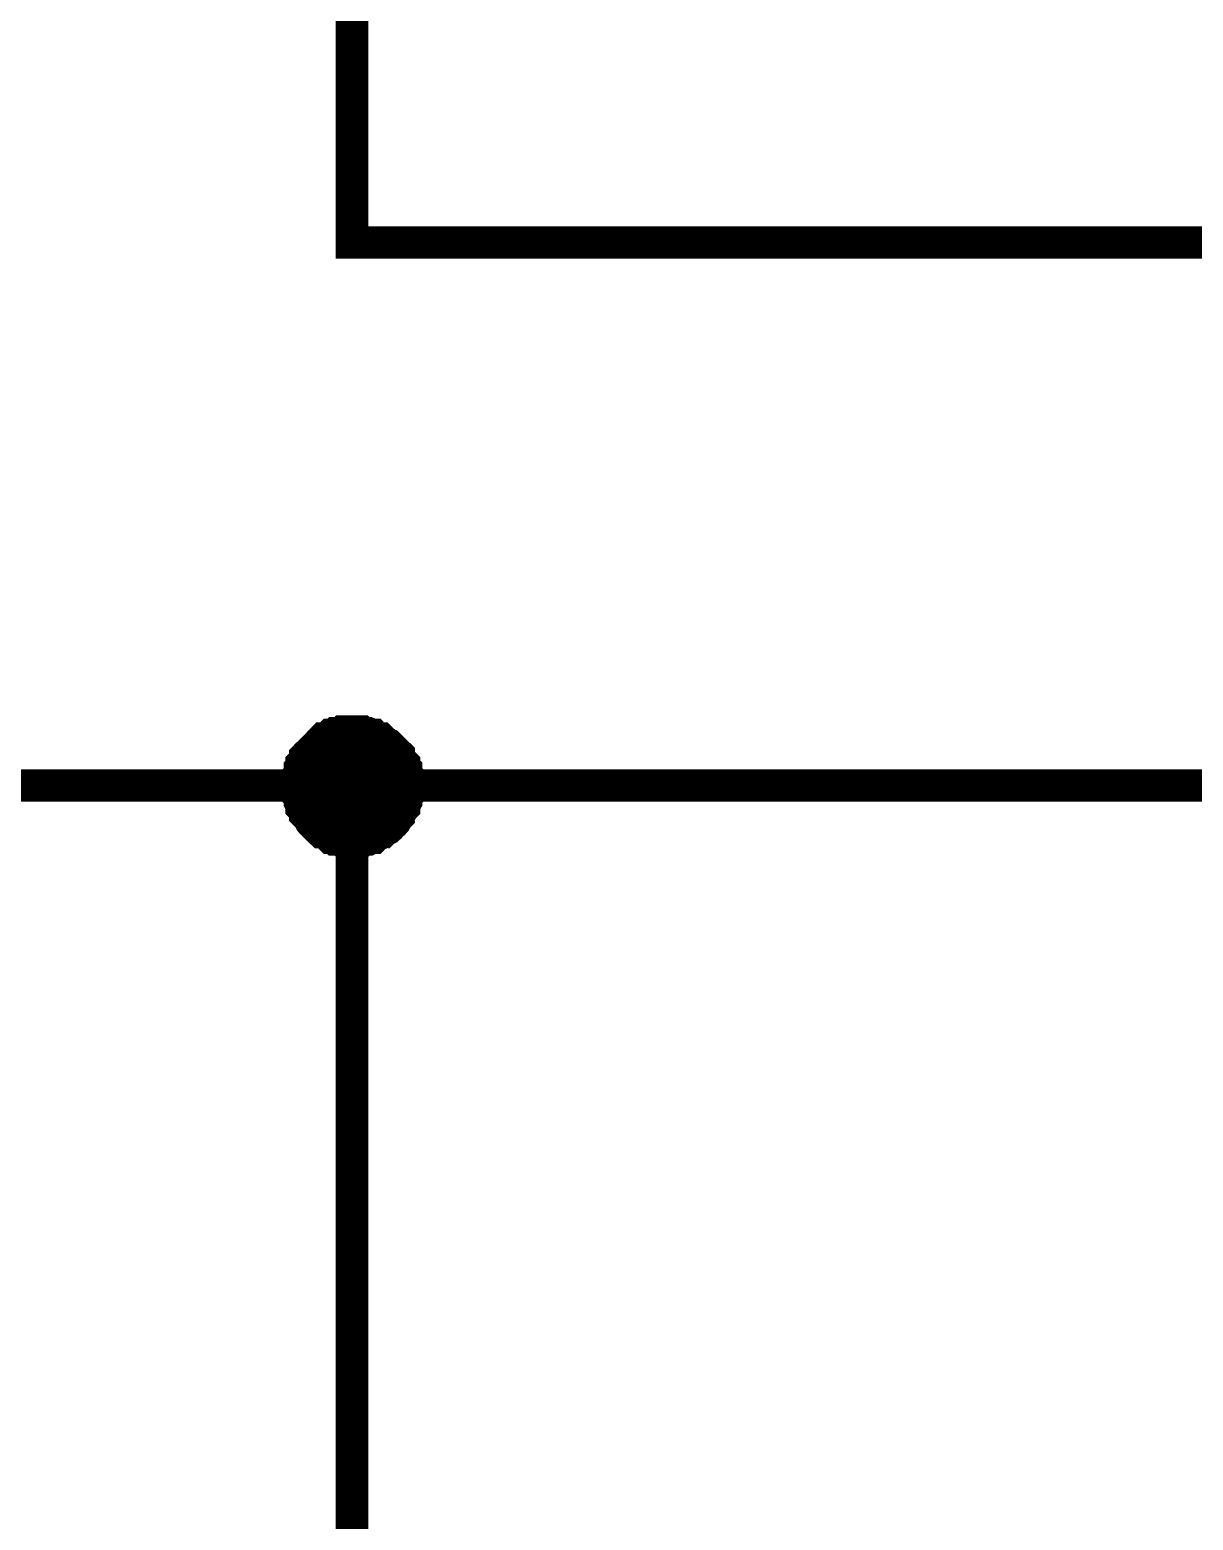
# Model space of a CAD drawing. Header units: millimetres. Extents: x -2024 to 917, y -725 to 13.
# Drawn here: x 349.16 to 359.88, y -193.05 to -179.33 of the extents above; entities that cross this region are included whole.
import ezdxf

# ---------------------------------------------------------------- set-up
doc = ezdxf.new("R2010")
doc.units = ezdxf.units.MM
doc.layers.add('Sheet', color=255, linetype='Continuous')

msp = doc.modelspace()

# ---------------------------------------------------------------- linework, layer by layer
at = {"layer": 'Sheet'}
for points, const_width in [([(359.629, -181.285), (352.131, -181.285), (352.131, -171.283), (352.131, -141.295)], 0.3), ([(362.128, -181.285), (359.629, -181.285)], 0.3), ([(351.635, -186.286), (351.635, -186.253), (351.635, -186.236), (351.635, -186.203), (351.651, -186.186), (351.651, -186.153), (351.651, -186.137), (351.668, -186.12), (351.668, -186.087), (351.684, -186.071), (351.701, -186.054), (351.701, -186.021), (351.717, -186.004), (351.734, -185.988), (351.751, -185.971), (351.767, -185.955), (351.784, -185.938), (351.8, -185.922), (351.817, -185.905), (351.833, -185.888), (351.85, -185.872), (351.866, -185.855), (351.9, -185.855), (351.916, -185.839), (351.933, -185.822), (351.966, -185.822), (351.982, -185.806), (351.999, -185.806), (352.032, -185.806), (352.049, -185.789), (352.082, -185.789), (352.098, -185.789), (352.131, -185.789)], 0.3), ([(351.635, -186.286), (351.635, -186.253), (351.635, -186.236), (351.635, -186.203), (351.651, -186.186), (351.651, -186.153), (351.651, -186.137), (351.668, -186.12), (351.668, -186.087), (351.684, -186.071), (351.701, -186.054), (351.701, -186.021), (351.717, -186.004), (351.734, -185.988), (351.751, -185.971), (351.767, -185.955), (351.784, -185.938), (351.8, -185.922), (351.817, -185.905), (351.833, -185.888), (351.85, -185.872), (351.866, -185.855), (351.9, -185.855), (351.916, -185.839), (351.933, -185.822), (351.966, -185.822), (351.982, -185.806), (351.999, -185.806), (352.032, -185.806), (352.049, -185.789), (352.082, -185.789), (352.098, -185.789), (352.131, -185.789)], 0.3), ([(351.635, -186.286), (351.635, -186.253), (351.635, -186.236), (351.635, -186.203), (351.651, -186.186), (351.651, -186.153), (351.651, -186.137), (351.668, -186.12), (351.668, -186.087), (351.684, -186.071), (351.701, -186.054), (351.701, -186.021), (351.717, -186.004), (351.734, -185.988), (351.751, -185.971), (351.767, -185.955), (351.784, -185.938), (351.8, -185.922), (351.817, -185.905), (351.833, -185.888), (351.85, -185.872), (351.866, -185.855), (351.9, -185.855), (351.916, -185.839), (351.933, -185.822), (351.966, -185.822), (351.982, -185.806), (351.999, -185.806), (352.032, -185.806), (352.049, -185.789), (352.082, -185.789), (352.098, -185.789), (352.131, -185.789)], 0.3), ([(351.635, -186.286), (351.635, -186.253), (351.635, -186.236), (351.635, -186.203), (351.651, -186.186), (351.651, -186.153), (351.651, -186.137), (351.668, -186.12), (351.668, -186.087), (351.684, -186.071), (351.701, -186.054), (351.701, -186.021), (351.717, -186.004), (351.734, -185.988), (351.751, -185.971), (351.767, -185.955), (351.784, -185.938), (351.8, -185.922), (351.817, -185.905), (351.833, -185.888), (351.85, -185.872), (351.866, -185.855), (351.9, -185.855), (351.916, -185.839), (351.933, -185.822), (351.966, -185.822), (351.982, -185.806), (351.999, -185.806), (352.032, -185.806), (352.049, -185.789), (352.082, -185.789), (352.098, -185.789), (352.131, -185.789)], 0.3), ([(352.131, -185.789), (352.131, -185.789)], 0.3), ([(352.131, -185.789), (352.164, -185.789), (352.181, -185.789), (352.214, -185.789), (352.231, -185.806), (352.264, -185.806), (352.28, -185.806), (352.313, -185.822), (352.33, -185.822), (352.346, -185.839), (352.38, -185.855), (352.396, -185.855), (352.413, -185.872), (352.429, -185.888), (352.462, -185.905), (352.479, -185.922), (352.495, -185.938), (352.512, -185.955), (352.528, -185.971), (352.545, -185.988), (352.562, -186.004), (352.562, -186.021), (352.578, -186.054), (352.595, -186.071), (352.611, -186.087), (352.611, -186.12), (352.628, -186.137), (352.628, -186.153), (352.628, -186.186), (352.644, -186.203), (352.644, -186.236), (352.644, -186.253), (352.644, -186.286)], 0.3), ([(352.131, -185.789), (352.131, -185.789)], 0.3), ([(352.131, -185.789), (352.164, -185.789), (352.181, -185.789), (352.214, -185.789), (352.231, -185.806), (352.264, -185.806), (352.28, -185.806), (352.313, -185.822), (352.33, -185.822), (352.346, -185.839), (352.38, -185.855), (352.396, -185.855), (352.413, -185.872), (352.429, -185.888), (352.462, -185.905), (352.479, -185.922), (352.495, -185.938), (352.512, -185.955), (352.528, -185.971), (352.545, -185.988), (352.562, -186.004), (352.562, -186.021), (352.578, -186.054), (352.595, -186.071), (352.611, -186.087), (352.611, -186.12), (352.628, -186.137), (352.628, -186.153), (352.628, -186.186), (352.644, -186.203), (352.644, -186.236), (352.644, -186.253), (352.644, -186.286)], 0.3), ([(352.131, -185.789), (352.131, -185.789)], 0.3), ([(352.131, -185.789), (352.164, -185.789), (352.181, -185.789), (352.214, -185.789), (352.231, -185.806), (352.264, -185.806), (352.28, -185.806), (352.313, -185.822), (352.33, -185.822), (352.346, -185.839), (352.38, -185.855), (352.396, -185.855), (352.413, -185.872), (352.429, -185.888), (352.462, -185.905), (352.479, -185.922), (352.495, -185.938), (352.512, -185.955), (352.528, -185.971), (352.545, -185.988), (352.562, -186.004), (352.562, -186.021), (352.578, -186.054), (352.595, -186.071), (352.611, -186.087), (352.611, -186.12), (352.628, -186.137), (352.628, -186.153), (352.628, -186.186), (352.644, -186.203), (352.644, -186.236), (352.644, -186.253), (352.644, -186.286)], 0.3), ([(352.131, -185.789), (352.131, -185.789)], 0.3), ([(352.131, -185.789), (352.164, -185.789), (352.181, -185.789), (352.214, -185.789), (352.231, -185.806), (352.264, -185.806), (352.28, -185.806), (352.313, -185.822), (352.33, -185.822), (352.346, -185.839), (352.38, -185.855), (352.396, -185.855), (352.413, -185.872), (352.429, -185.888), (352.462, -185.905), (352.479, -185.922), (352.495, -185.938), (352.512, -185.955), (352.528, -185.971), (352.545, -185.988), (352.562, -186.004), (352.562, -186.021), (352.578, -186.054), (352.595, -186.071), (352.611, -186.087), (352.611, -186.12), (352.628, -186.137), (352.628, -186.153), (352.628, -186.186), (352.644, -186.203), (352.644, -186.236), (352.644, -186.253), (352.644, -186.286)], 0.3), ([(351.635, -186.286), (351.635, -186.253), (351.635, -186.236), (351.635, -186.203), (351.651, -186.186), (351.651, -186.153), (351.651, -186.137), (351.668, -186.12), (351.668, -186.087), (351.684, -186.071), (351.701, -186.054), (351.701, -186.021), (351.717, -186.004), (351.734, -185.988), (351.751, -185.971), (351.767, -185.955), (351.784, -185.938), (351.8, -185.922), (351.817, -185.905), (351.833, -185.888), (351.85, -185.872), (351.866, -185.855), (351.9, -185.855), (351.916, -185.839), (351.933, -185.822), (351.966, -185.822), (351.982, -185.806), (351.999, -185.806), (352.032, -185.806), (352.049, -185.789), (352.082, -185.789), (352.098, -185.789), (352.131, -185.789)], 0.0991), ([(351.635, -186.286), (351.635, -186.253), (351.635, -186.236), (351.635, -186.203), (351.651, -186.186), (351.651, -186.153), (351.651, -186.137), (351.668, -186.12), (351.668, -186.087), (351.684, -186.071), (351.701, -186.054), (351.701, -186.021), (351.717, -186.004), (351.734, -185.988), (351.751, -185.971), (351.767, -185.955), (351.784, -185.938), (351.8, -185.922), (351.817, -185.905), (351.833, -185.888), (351.85, -185.872), (351.866, -185.855), (351.9, -185.855), (351.916, -185.839), (351.933, -185.822), (351.966, -185.822), (351.982, -185.806), (351.999, -185.806), (352.032, -185.806), (352.049, -185.789), (352.082, -185.789), (352.098, -185.789), (352.131, -185.789)], 0.0991), ([(351.635, -186.286), (351.635, -186.253), (351.635, -186.236), (351.635, -186.203), (351.651, -186.186), (351.651, -186.153), (351.651, -186.137), (351.668, -186.12), (351.668, -186.087), (351.684, -186.071), (351.701, -186.054), (351.701, -186.021), (351.717, -186.004), (351.734, -185.988), (351.751, -185.971), (351.767, -185.955), (351.784, -185.938), (351.8, -185.922), (351.817, -185.905), (351.833, -185.888), (351.85, -185.872), (351.866, -185.855), (351.9, -185.855), (351.916, -185.839), (351.933, -185.822), (351.966, -185.822), (351.982, -185.806), (351.999, -185.806), (352.032, -185.806), (352.049, -185.789), (352.082, -185.789), (352.098, -185.789), (352.131, -185.789)], 0.0991), ([(351.635, -186.286), (351.635, -186.253), (351.635, -186.236), (351.635, -186.203), (351.651, -186.186), (351.651, -186.153), (351.651, -186.137), (351.668, -186.12), (351.668, -186.087), (351.684, -186.071), (351.701, -186.054), (351.701, -186.021), (351.717, -186.004), (351.734, -185.988), (351.751, -185.971), (351.767, -185.955), (351.784, -185.938), (351.8, -185.922), (351.817, -185.905), (351.833, -185.888), (351.85, -185.872), (351.866, -185.855), (351.9, -185.855), (351.916, -185.839), (351.933, -185.822), (351.966, -185.822), (351.982, -185.806), (351.999, -185.806), (352.032, -185.806), (352.049, -185.789), (352.082, -185.789), (352.098, -185.789), (352.131, -185.789)], 0.0991), ([(352.131, -185.789), (352.131, -185.789)], 0.0991), ([(352.131, -185.789), (352.164, -185.789), (352.181, -185.789), (352.214, -185.789), (352.231, -185.806), (352.264, -185.806), (352.28, -185.806), (352.313, -185.822), (352.33, -185.822), (352.346, -185.839), (352.38, -185.855), (352.396, -185.855), (352.413, -185.872), (352.429, -185.888), (352.462, -185.905), (352.479, -185.922), (352.495, -185.938), (352.512, -185.955), (352.528, -185.971), (352.545, -185.988), (352.562, -186.004), (352.562, -186.021), (352.578, -186.054), (352.595, -186.071), (352.611, -186.087), (352.611, -186.12), (352.628, -186.137), (352.628, -186.153), (352.628, -186.186), (352.644, -186.203), (352.644, -186.236), (352.644, -186.253), (352.644, -186.286)], 0.0991), ([(352.131, -185.789), (352.131, -185.789)], 0.0991), ([(352.131, -185.789), (352.164, -185.789), (352.181, -185.789), (352.214, -185.789), (352.231, -185.806), (352.264, -185.806), (352.28, -185.806), (352.313, -185.822), (352.33, -185.822), (352.346, -185.839), (352.38, -185.855), (352.396, -185.855), (352.413, -185.872), (352.429, -185.888), (352.462, -185.905), (352.479, -185.922), (352.495, -185.938), (352.512, -185.955), (352.528, -185.971), (352.545, -185.988), (352.562, -186.004), (352.562, -186.021), (352.578, -186.054), (352.595, -186.071), (352.611, -186.087), (352.611, -186.12), (352.628, -186.137), (352.628, -186.153), (352.628, -186.186), (352.644, -186.203), (352.644, -186.236), (352.644, -186.253), (352.644, -186.286)], 0.0991), ([(352.131, -185.789), (352.131, -185.789)], 0.0991), ([(352.131, -185.789), (352.164, -185.789), (352.181, -185.789), (352.214, -185.789), (352.231, -185.806), (352.264, -185.806), (352.28, -185.806), (352.313, -185.822), (352.33, -185.822), (352.346, -185.839), (352.38, -185.855), (352.396, -185.855), (352.413, -185.872), (352.429, -185.888), (352.462, -185.905), (352.479, -185.922), (352.495, -185.938), (352.512, -185.955), (352.528, -185.971), (352.545, -185.988), (352.562, -186.004), (352.562, -186.021), (352.578, -186.054), (352.595, -186.071), (352.611, -186.087), (352.611, -186.12), (352.628, -186.137), (352.628, -186.153), (352.628, -186.186), (352.644, -186.203), (352.644, -186.236), (352.644, -186.253), (352.644, -186.286)], 0.0991), ([(352.131, -185.789), (352.131, -185.789)], 0.0991), ([(352.131, -185.789), (352.164, -185.789), (352.181, -185.789), (352.214, -185.789), (352.231, -185.806), (352.264, -185.806), (352.28, -185.806), (352.313, -185.822), (352.33, -185.822), (352.346, -185.839), (352.38, -185.855), (352.396, -185.855), (352.413, -185.872), (352.429, -185.888), (352.462, -185.905), (352.479, -185.922), (352.495, -185.938), (352.512, -185.955), (352.528, -185.971), (352.545, -185.988), (352.562, -186.004), (352.562, -186.021), (352.578, -186.054), (352.595, -186.071), (352.611, -186.087), (352.611, -186.12), (352.628, -186.137), (352.628, -186.153), (352.628, -186.186), (352.644, -186.203), (352.644, -186.236), (352.644, -186.253), (352.644, -186.286)], 0.0991), ([(337.136, -186.286), (352.131, -186.286)], 0.3), ([(352.131, -186.799), (352.098, -186.799), (352.082, -186.799), (352.049, -186.799), (352.032, -186.783), (351.999, -186.783), (351.982, -186.783), (351.966, -186.766), (351.933, -186.766), (351.916, -186.749), (351.9, -186.733), (351.866, -186.716), (351.85, -186.716), (351.833, -186.7), (351.817, -186.683), (351.8, -186.667), (351.784, -186.65), (351.767, -186.634), (351.751, -186.617), (351.734, -186.584), (351.717, -186.567), (351.701, -186.551), (351.701, -186.534), (351.684, -186.501), (351.668, -186.485), (351.668, -186.468), (351.651, -186.435), (351.651, -186.418), (351.651, -186.385), (351.635, -186.369), (351.635, -186.335), (351.635, -186.319), (351.635, -186.286)], 0.3), ([(351.635, -186.286), (351.635, -186.286)], 0.3), ([(352.131, -186.799), (352.098, -186.799), (352.082, -186.799), (352.049, -186.799), (352.032, -186.783), (351.999, -186.783), (351.982, -186.783), (351.966, -186.766), (351.933, -186.766), (351.916, -186.749), (351.9, -186.733), (351.866, -186.716), (351.85, -186.716), (351.833, -186.7), (351.817, -186.683), (351.8, -186.667), (351.784, -186.65), (351.767, -186.634), (351.751, -186.617), (351.734, -186.584), (351.717, -186.567), (351.701, -186.551), (351.701, -186.534), (351.684, -186.501), (351.668, -186.485), (351.668, -186.468), (351.651, -186.435), (351.651, -186.418), (351.651, -186.385), (351.635, -186.369), (351.635, -186.335), (351.635, -186.319), (351.635, -186.286)], 0.3), ([(351.635, -186.286), (351.635, -186.286)], 0.3), ([(352.131, -186.799), (352.098, -186.799), (352.082, -186.799), (352.049, -186.799), (352.032, -186.783), (351.999, -186.783), (351.982, -186.783), (351.966, -186.766), (351.933, -186.766), (351.916, -186.749), (351.9, -186.733), (351.866, -186.716), (351.85, -186.716), (351.833, -186.7), (351.817, -186.683), (351.8, -186.667), (351.784, -186.65), (351.767, -186.634), (351.751, -186.617), (351.734, -186.584), (351.717, -186.567), (351.701, -186.551), (351.701, -186.534), (351.684, -186.501), (351.668, -186.485), (351.668, -186.468), (351.651, -186.435), (351.651, -186.418), (351.651, -186.385), (351.635, -186.369), (351.635, -186.335), (351.635, -186.319), (351.635, -186.286)], 0.3), ([(351.635, -186.286), (351.635, -186.286)], 0.3), ([(352.131, -186.799), (352.098, -186.799), (352.082, -186.799), (352.049, -186.799), (352.032, -186.783), (351.999, -186.783), (351.982, -186.783), (351.966, -186.766), (351.933, -186.766), (351.916, -186.749), (351.9, -186.733), (351.866, -186.716), (351.85, -186.716), (351.833, -186.7), (351.817, -186.683), (351.8, -186.667), (351.784, -186.65), (351.767, -186.634), (351.751, -186.617), (351.734, -186.584), (351.717, -186.567), (351.701, -186.551), (351.701, -186.534), (351.684, -186.501), (351.668, -186.485), (351.668, -186.468), (351.651, -186.435), (351.651, -186.418), (351.651, -186.385), (351.635, -186.369), (351.635, -186.335), (351.635, -186.319), (351.635, -186.286)], 0.3), ([(351.635, -186.286), (351.635, -186.286)], 0.3), ([(352.131, -186.799), (352.098, -186.799), (352.082, -186.799), (352.049, -186.799), (352.032, -186.783), (351.999, -186.783), (351.982, -186.783), (351.966, -186.766), (351.933, -186.766), (351.916, -186.749), (351.9, -186.733), (351.866, -186.716), (351.85, -186.716), (351.833, -186.7), (351.817, -186.683), (351.8, -186.667), (351.784, -186.65), (351.767, -186.634), (351.751, -186.617), (351.734, -186.584), (351.717, -186.567), (351.701, -186.551), (351.701, -186.534), (351.684, -186.501), (351.668, -186.485), (351.668, -186.468), (351.651, -186.435), (351.651, -186.418), (351.651, -186.385), (351.635, -186.369), (351.635, -186.335), (351.635, -186.319), (351.635, -186.286)], 0.0991), ([(351.635, -186.286), (351.635, -186.286)], 0.0991), ([(352.131, -186.799), (352.098, -186.799), (352.082, -186.799), (352.049, -186.799), (352.032, -186.783), (351.999, -186.783), (351.982, -186.783), (351.966, -186.766), (351.933, -186.766), (351.916, -186.749), (351.9, -186.733), (351.866, -186.716), (351.85, -186.716), (351.833, -186.7), (351.817, -186.683), (351.8, -186.667), (351.784, -186.65), (351.767, -186.634), (351.751, -186.617), (351.734, -186.584), (351.717, -186.567), (351.701, -186.551), (351.701, -186.534), (351.684, -186.501), (351.668, -186.485), (351.668, -186.468), (351.651, -186.435), (351.651, -186.418), (351.651, -186.385), (351.635, -186.369), (351.635, -186.335), (351.635, -186.319), (351.635, -186.286)], 0.0991), ([(351.635, -186.286), (351.635, -186.286)], 0.0991), ([(352.131, -186.799), (352.098, -186.799), (352.082, -186.799), (352.049, -186.799), (352.032, -186.783), (351.999, -186.783), (351.982, -186.783), (351.966, -186.766), (351.933, -186.766), (351.916, -186.749), (351.9, -186.733), (351.866, -186.716), (351.85, -186.716), (351.833, -186.7), (351.817, -186.683), (351.8, -186.667), (351.784, -186.65), (351.767, -186.634), (351.751, -186.617), (351.734, -186.584), (351.717, -186.567), (351.701, -186.551), (351.701, -186.534), (351.684, -186.501), (351.668, -186.485), (351.668, -186.468), (351.651, -186.435), (351.651, -186.418), (351.651, -186.385), (351.635, -186.369), (351.635, -186.335), (351.635, -186.319), (351.635, -186.286)], 0.0991), ([(351.635, -186.286), (351.635, -186.286)], 0.0991), ([(352.131, -186.799), (352.098, -186.799), (352.082, -186.799), (352.049, -186.799), (352.032, -186.783), (351.999, -186.783), (351.982, -186.783), (351.966, -186.766), (351.933, -186.766), (351.916, -186.749), (351.9, -186.733), (351.866, -186.716), (351.85, -186.716), (351.833, -186.7), (351.817, -186.683), (351.8, -186.667), (351.784, -186.65), (351.767, -186.634), (351.751, -186.617), (351.734, -186.584), (351.717, -186.567), (351.701, -186.551), (351.701, -186.534), (351.684, -186.501), (351.668, -186.485), (351.668, -186.468), (351.651, -186.435), (351.651, -186.418), (351.651, -186.385), (351.635, -186.369), (351.635, -186.335), (351.635, -186.319), (351.635, -186.286)], 0.0991), ([(351.635, -186.286), (351.635, -186.286)], 0.0991), ([(352.131, -197.546), (352.131, -186.286), (359.629, -186.286)], 0.3), ([(352.644, -186.286), (352.644, -186.319), (352.644, -186.335), (352.644, -186.369), (352.628, -186.385), (352.628, -186.418), (352.628, -186.435), (352.611, -186.468), (352.611, -186.485), (352.595, -186.501), (352.578, -186.534), (352.562, -186.551), (352.562, -186.567), (352.545, -186.584), (352.528, -186.617), (352.512, -186.634), (352.495, -186.65), (352.479, -186.667), (352.462, -186.683), (352.429, -186.7), (352.413, -186.716), (352.396, -186.716), (352.38, -186.733), (352.346, -186.749), (352.33, -186.766), (352.313, -186.766), (352.28, -186.783), (352.264, -186.783), (352.231, -186.783), (352.214, -186.799), (352.181, -186.799), (352.164, -186.799), (352.131, -186.799)], 0.3), ([(352.644, -186.286), (352.644, -186.319), (352.644, -186.335), (352.644, -186.369), (352.628, -186.385), (352.628, -186.418), (352.628, -186.435), (352.611, -186.468), (352.611, -186.485), (352.595, -186.501), (352.578, -186.534), (352.562, -186.551), (352.562, -186.567), (352.545, -186.584), (352.528, -186.617), (352.512, -186.634), (352.495, -186.65), (352.479, -186.667), (352.462, -186.683), (352.429, -186.7), (352.413, -186.716), (352.396, -186.716), (352.38, -186.733), (352.346, -186.749), (352.33, -186.766), (352.313, -186.766), (352.28, -186.783), (352.264, -186.783), (352.231, -186.783), (352.214, -186.799), (352.181, -186.799), (352.164, -186.799), (352.131, -186.799)], 0.3), ([(352.644, -186.286), (352.644, -186.319), (352.644, -186.335), (352.644, -186.369), (352.628, -186.385), (352.628, -186.418), (352.628, -186.435), (352.611, -186.468), (352.611, -186.485), (352.595, -186.501), (352.578, -186.534), (352.562, -186.551), (352.562, -186.567), (352.545, -186.584), (352.528, -186.617), (352.512, -186.634), (352.495, -186.65), (352.479, -186.667), (352.462, -186.683), (352.429, -186.7), (352.413, -186.716), (352.396, -186.716), (352.38, -186.733), (352.346, -186.749), (352.33, -186.766), (352.313, -186.766), (352.28, -186.783), (352.264, -186.783), (352.231, -186.783), (352.214, -186.799), (352.181, -186.799), (352.164, -186.799), (352.131, -186.799)], 0.3), ([(352.644, -186.286), (352.644, -186.319), (352.644, -186.335), (352.644, -186.369), (352.628, -186.385), (352.628, -186.418), (352.628, -186.435), (352.611, -186.468), (352.611, -186.485), (352.595, -186.501), (352.578, -186.534), (352.562, -186.551), (352.562, -186.567), (352.545, -186.584), (352.528, -186.617), (352.512, -186.634), (352.495, -186.65), (352.479, -186.667), (352.462, -186.683), (352.429, -186.7), (352.413, -186.716), (352.396, -186.716), (352.38, -186.733), (352.346, -186.749), (352.33, -186.766), (352.313, -186.766), (352.28, -186.783), (352.264, -186.783), (352.231, -186.783), (352.214, -186.799), (352.181, -186.799), (352.164, -186.799), (352.131, -186.799)], 0.3), ([(352.644, -186.286), (352.644, -186.319), (352.644, -186.335), (352.644, -186.369), (352.628, -186.385), (352.628, -186.418), (352.628, -186.435), (352.611, -186.468), (352.611, -186.485), (352.595, -186.501), (352.578, -186.534), (352.562, -186.551), (352.562, -186.567), (352.545, -186.584), (352.528, -186.617), (352.512, -186.634), (352.495, -186.65), (352.479, -186.667), (352.462, -186.683), (352.429, -186.7), (352.413, -186.716), (352.396, -186.716), (352.38, -186.733), (352.346, -186.749), (352.33, -186.766), (352.313, -186.766), (352.28, -186.783), (352.264, -186.783), (352.231, -186.783), (352.214, -186.799), (352.181, -186.799), (352.164, -186.799), (352.131, -186.799)], 0.0991), ([(352.644, -186.286), (352.644, -186.319), (352.644, -186.335), (352.644, -186.369), (352.628, -186.385), (352.628, -186.418), (352.628, -186.435), (352.611, -186.468), (352.611, -186.485), (352.595, -186.501), (352.578, -186.534), (352.562, -186.551), (352.562, -186.567), (352.545, -186.584), (352.528, -186.617), (352.512, -186.634), (352.495, -186.65), (352.479, -186.667), (352.462, -186.683), (352.429, -186.7), (352.413, -186.716), (352.396, -186.716), (352.38, -186.733), (352.346, -186.749), (352.33, -186.766), (352.313, -186.766), (352.28, -186.783), (352.264, -186.783), (352.231, -186.783), (352.214, -186.799), (352.181, -186.799), (352.164, -186.799), (352.131, -186.799)], 0.0991), ([(352.644, -186.286), (352.644, -186.319), (352.644, -186.335), (352.644, -186.369), (352.628, -186.385), (352.628, -186.418), (352.628, -186.435), (352.611, -186.468), (352.611, -186.485), (352.595, -186.501), (352.578, -186.534), (352.562, -186.551), (352.562, -186.567), (352.545, -186.584), (352.528, -186.617), (352.512, -186.634), (352.495, -186.65), (352.479, -186.667), (352.462, -186.683), (352.429, -186.7), (352.413, -186.716), (352.396, -186.716), (352.38, -186.733), (352.346, -186.749), (352.33, -186.766), (352.313, -186.766), (352.28, -186.783), (352.264, -186.783), (352.231, -186.783), (352.214, -186.799), (352.181, -186.799), (352.164, -186.799), (352.131, -186.799)], 0.0991), ([(352.644, -186.286), (352.644, -186.319), (352.644, -186.335), (352.644, -186.369), (352.628, -186.385), (352.628, -186.418), (352.628, -186.435), (352.611, -186.468), (352.611, -186.485), (352.595, -186.501), (352.578, -186.534), (352.562, -186.551), (352.562, -186.567), (352.545, -186.584), (352.528, -186.617), (352.512, -186.634), (352.495, -186.65), (352.479, -186.667), (352.462, -186.683), (352.429, -186.7), (352.413, -186.716), (352.396, -186.716), (352.38, -186.733), (352.346, -186.749), (352.33, -186.766), (352.313, -186.766), (352.28, -186.783), (352.264, -186.783), (352.231, -186.783), (352.214, -186.799), (352.181, -186.799), (352.164, -186.799), (352.131, -186.799)], 0.0991), ([(352.644, -186.286), (352.644, -186.286), (352.644, -186.286), (352.644, -186.286), (352.644, -186.286), (352.644, -186.286), (352.644, -186.286), (352.644, -186.286), (352.644, -186.286), (352.644, -186.286), (352.644, -186.286), (352.644, -186.286), (352.644, -186.286), (352.644, -186.286), (352.644, -186.286), (352.644, -186.286), (352.644, -186.286), (352.644, -186.286), (352.644, -186.286), (352.644, -186.286), (352.644, -186.286), (352.644, -186.286), (352.644, -186.286), (352.644, -186.286), (352.644, -186.286), (352.644, -186.286), (352.644, -186.286), (352.644, -186.286), (352.644, -186.286), (352.644, -186.286), (352.644, -186.286), (352.644, -186.286), (352.644, -186.286)], 0.3), ([(352.644, -186.286), (352.644, -186.286)], 0.3), ([(352.644, -186.286), (352.644, -186.286), (352.644, -186.286), (352.644, -186.286), (352.644, -186.286), (352.644, -186.286), (352.644, -186.286), (352.644, -186.286), (352.644, -186.286), (352.644, -186.286), (352.644, -186.286), (352.644, -186.286), (352.644, -186.286), (352.644, -186.286), (352.644, -186.286), (352.644, -186.286), (352.644, -186.286), (352.644, -186.286), (352.644, -186.286), (352.644, -186.286), (352.644, -186.286), (352.644, -186.286), (352.644, -186.286), (352.644, -186.286), (352.644, -186.286), (352.644, -186.286), (352.644, -186.286), (352.644, -186.286), (352.644, -186.286), (352.644, -186.286), (352.644, -186.286), (352.644, -186.286), (352.644, -186.286)], 0.3), ([(352.644, -186.286), (352.644, -186.286)], 0.3), ([(352.644, -186.286), (352.644, -186.286), (352.644, -186.286), (352.644, -186.286), (352.644, -186.286), (352.644, -186.286), (352.644, -186.286), (352.644, -186.286), (352.644, -186.286), (352.644, -186.286), (352.644, -186.286), (352.644, -186.286), (352.644, -186.286), (352.644, -186.286), (352.644, -186.286), (352.644, -186.286), (352.644, -186.286), (352.644, -186.286), (352.644, -186.286), (352.644, -186.286), (352.644, -186.286), (352.644, -186.286), (352.644, -186.286), (352.644, -186.286), (352.644, -186.286), (352.644, -186.286), (352.644, -186.286), (352.644, -186.286), (352.644, -186.286), (352.644, -186.286), (352.644, -186.286), (352.644, -186.286), (352.644, -186.286)], 0.3), ([(352.644, -186.286), (352.644, -186.286)], 0.3), ([(352.644, -186.286), (352.644, -186.286), (352.644, -186.286), (352.644, -186.286), (352.644, -186.286), (352.644, -186.286), (352.644, -186.286), (352.644, -186.286), (352.644, -186.286), (352.644, -186.286), (352.644, -186.286), (352.644, -186.286), (352.644, -186.286), (352.644, -186.286), (352.644, -186.286), (352.644, -186.286), (352.644, -186.286), (352.644, -186.286), (352.644, -186.286), (352.644, -186.286), (352.644, -186.286), (352.644, -186.286), (352.644, -186.286), (352.644, -186.286), (352.644, -186.286), (352.644, -186.286), (352.644, -186.286), (352.644, -186.286), (352.644, -186.286), (352.644, -186.286), (352.644, -186.286), (352.644, -186.286), (352.644, -186.286)], 0.3), ([(352.644, -186.286), (352.644, -186.286)], 0.3), ([(352.644, -186.286), (352.644, -186.286), (352.644, -186.286), (352.644, -186.286), (352.644, -186.286), (352.644, -186.286), (352.644, -186.286), (352.644, -186.286), (352.644, -186.286), (352.644, -186.286), (352.644, -186.286), (352.644, -186.286), (352.644, -186.286), (352.644, -186.286), (352.644, -186.286), (352.644, -186.286), (352.644, -186.286), (352.644, -186.286), (352.644, -186.286), (352.644, -186.286), (352.644, -186.286), (352.644, -186.286), (352.644, -186.286), (352.644, -186.286), (352.644, -186.286), (352.644, -186.286), (352.644, -186.286), (352.644, -186.286), (352.644, -186.286), (352.644, -186.286), (352.644, -186.286), (352.644, -186.286), (352.644, -186.286)], 0.0991), ([(352.644, -186.286), (352.644, -186.286)], 0.0991), ([(352.644, -186.286), (352.644, -186.286), (352.644, -186.286), (352.644, -186.286), (352.644, -186.286), (352.644, -186.286), (352.644, -186.286), (352.644, -186.286), (352.644, -186.286), (352.644, -186.286), (352.644, -186.286), (352.644, -186.286), (352.644, -186.286), (352.644, -186.286), (352.644, -186.286), (352.644, -186.286), (352.644, -186.286), (352.644, -186.286), (352.644, -186.286), (352.644, -186.286), (352.644, -186.286), (352.644, -186.286), (352.644, -186.286), (352.644, -186.286), (352.644, -186.286), (352.644, -186.286), (352.644, -186.286), (352.644, -186.286), (352.644, -186.286), (352.644, -186.286), (352.644, -186.286), (352.644, -186.286), (352.644, -186.286)], 0.0991), ([(352.644, -186.286), (352.644, -186.286)], 0.0991), ([(352.644, -186.286), (352.644, -186.286), (352.644, -186.286), (352.644, -186.286), (352.644, -186.286), (352.644, -186.286), (352.644, -186.286), (352.644, -186.286), (352.644, -186.286), (352.644, -186.286), (352.644, -186.286), (352.644, -186.286), (352.644, -186.286), (352.644, -186.286), (352.644, -186.286), (352.644, -186.286), (352.644, -186.286), (352.644, -186.286), (352.644, -186.286), (352.644, -186.286), (352.644, -186.286), (352.644, -186.286), (352.644, -186.286), (352.644, -186.286), (352.644, -186.286), (352.644, -186.286), (352.644, -186.286), (352.644, -186.286), (352.644, -186.286), (352.644, -186.286), (352.644, -186.286), (352.644, -186.286), (352.644, -186.286)], 0.0991), ([(352.644, -186.286), (352.644, -186.286)], 0.0991), ([(352.644, -186.286), (352.644, -186.286), (352.644, -186.286), (352.644, -186.286), (352.644, -186.286), (352.644, -186.286), (352.644, -186.286), (352.644, -186.286), (352.644, -186.286), (352.644, -186.286), (352.644, -186.286), (352.644, -186.286), (352.644, -186.286), (352.644, -186.286), (352.644, -186.286), (352.644, -186.286), (352.644, -186.286), (352.644, -186.286), (352.644, -186.286), (352.644, -186.286), (352.644, -186.286), (352.644, -186.286), (352.644, -186.286), (352.644, -186.286), (352.644, -186.286), (352.644, -186.286), (352.644, -186.286), (352.644, -186.286), (352.644, -186.286), (352.644, -186.286), (352.644, -186.286), (352.644, -186.286), (352.644, -186.286)], 0.0991), ([(352.644, -186.286), (352.644, -186.286)], 0.0991), ([(362.128, -186.286), (359.629, -186.286)], 0.3)]:
    msp.add_lwpolyline(points, dxfattribs=dict(at, const_width=const_width))
at = {"layer": 'Sheet', "const_width": 0.508}
msp.add_lwpolyline([(351.835, -186.282, 1), (352.343, -186.282, 1)], format="xyb", close=True, dxfattribs=at)

doc.saveas('drawing.dxf')
